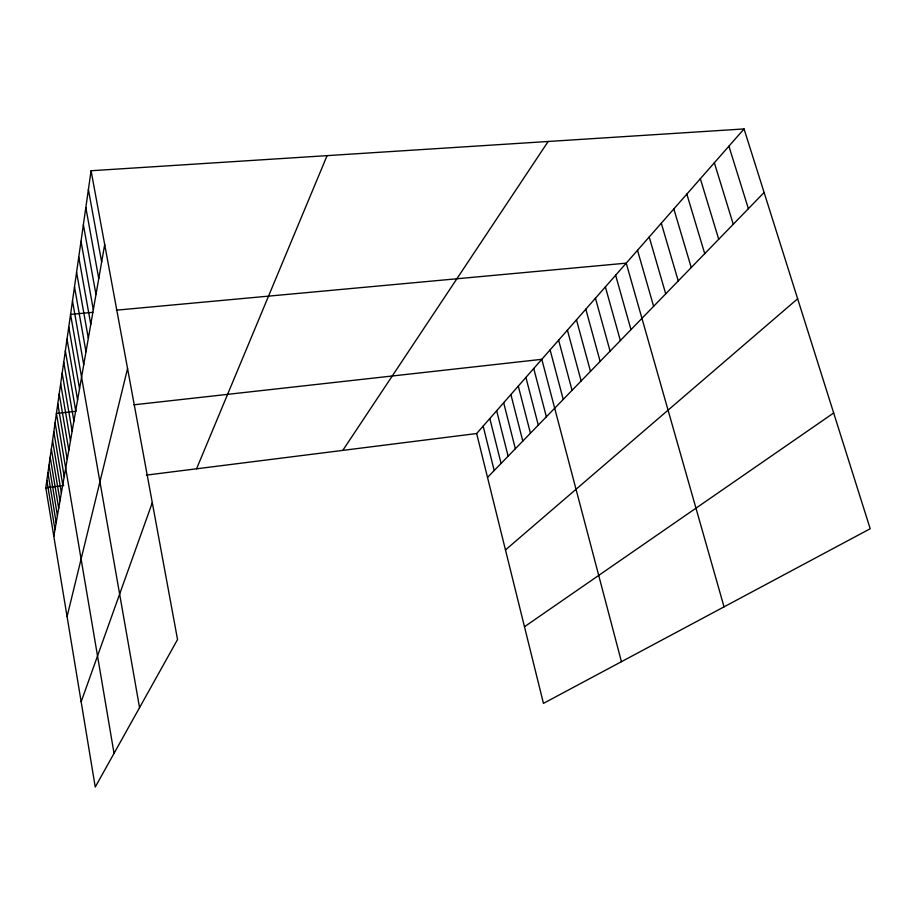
<?xml version="1.0" encoding="UTF-8"?>
<svg xmlns="http://www.w3.org/2000/svg" width="916" height="916" viewBox="0 0 916 916"><rect width="100%" height="100%" fill="white"/><g stroke="black" fill="none" stroke-linecap="round" stroke-linejoin="round"><path stroke-width="1.37" d="M91.085 170.742L177.544 639.551L95.241 787.062L45.8 487.793L91.085 170.742L744.055 128.938L870.2 528.738L543.451 703.373L476.652 433.531L744.055 128.938M53.815 536.272L104.699 244.538M67.074 616.56L127.564 368.53M81.158 701.782L152.308 502.666M196.562 468.797L327.092 155.628M342.79 450.386L548.157 141.476M487.518 477.419L764.104 192.497M505.472 549.943L797.641 298.765M524.479 626.739L833.675 412.979M45.8 487.793L63.754 485.526M146.4 475.118L476.652 433.531M76.005 411.261L56.414 413.448L114.042 753.376M133.942 404.803L541.803 359.324L621.437 661.696M92.859 312.333L70.566 314.394L139.553 707.644M116.366 310.169L626.235 263.155L724.041 606.861M728.907 146.182L748.383 208.699M714.354 162.773L733.258 224.271M700.339 178.734L718.728 239.248M686.84 194.112L704.725 253.663M673.832 208.917L691.248 267.552M661.295 223.206L678.252 280.937M649.204 236.981L665.714 293.853M637.513 250.297L653.623 306.31M615.632 275.224L630.975 329.645M605.373 286.903L620.361 340.569M595.446 298.227L610.09 351.149M585.816 309.196L600.14 361.408M576.473 319.821L590.488 371.346M567.416 330.138L581.133 380.987M558.623 340.157L572.053 390.342M550.092 349.878L563.237 399.41M533.742 368.495L546.371 416.791M525.91 377.415L538.287 425.116M518.296 386.094L530.433 433.211M510.888 394.533L522.796 441.077M503.674 402.754L515.353 448.737M496.655 410.746L508.117 456.191M489.82 418.543L501.075 463.45M483.156 426.135L494.205 470.526M88.394 189.578L101.653 261.953M85.829 207.577L98.756 278.59M83.367 224.798L95.985 294.505M81.009 241.309L93.317 309.734M78.753 257.121L90.776 324.333M76.578 272.304L88.337 338.336M74.494 286.891L85.989 351.778M72.49 300.906L83.734 364.694M68.769 326.989L79.543 388.716M67.028 339.149L77.597 399.891M65.357 350.874L75.719 410.677M63.742 362.209L73.898 421.097M62.173 373.144L72.146 431.15M60.662 383.724L70.452 440.871M59.208 393.96L68.815 450.26M57.788 403.864L67.223 459.351M55.086 422.745L64.2 476.675M53.804 431.745L62.769 484.93M52.556 440.481L61.372 492.934M51.342 448.955L60.009 500.709M50.174 457.176L58.704 508.243M49.029 465.156L57.422 515.548M47.93 472.919L56.185 522.658M46.842 480.453L54.983 529.562"/></g></svg>
